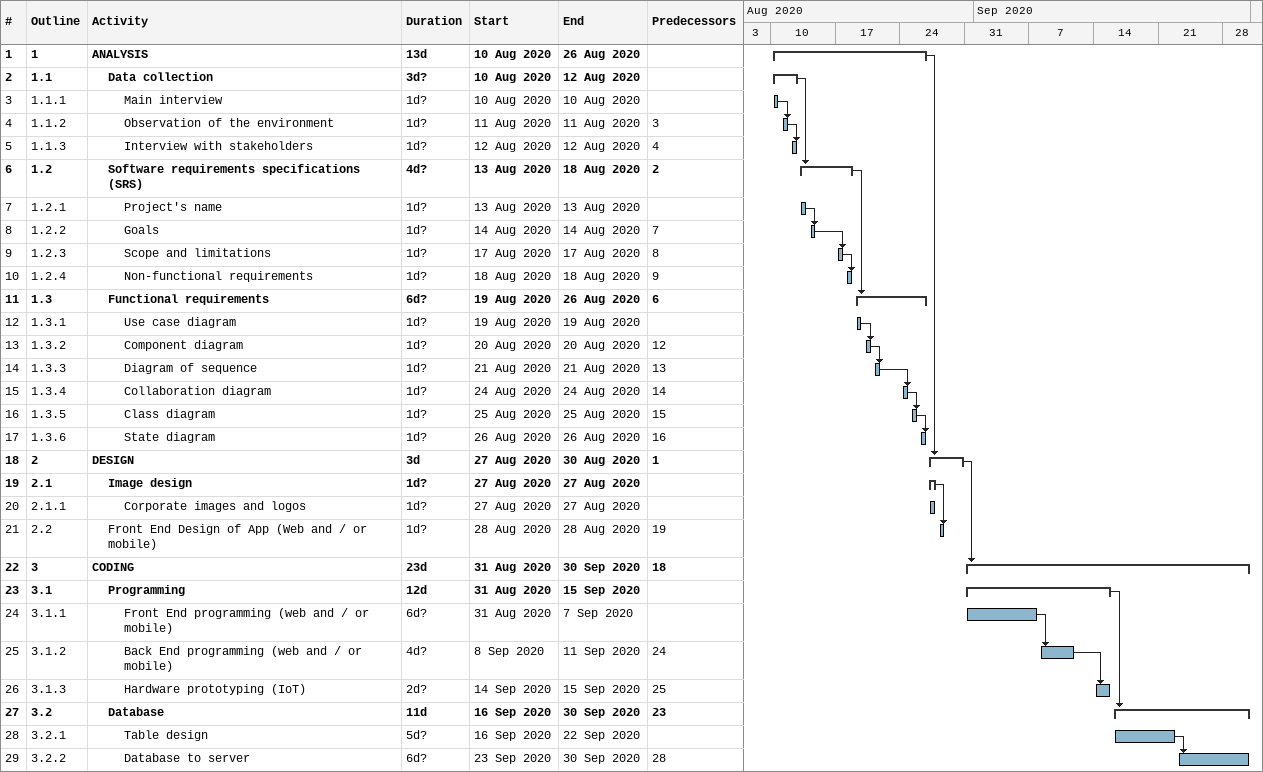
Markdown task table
| ID | WBS | Task | Duration | Start | Finish | Predecessors |
|---|---|---|---|---|---|---|
| 1 | 1 | **ANALYSIS** | 13d | 2020-08-10 | 2020-08-26 |  |
| 2 | 1.1 | **Data collection** | 3d? | 2020-08-10 | 2020-08-12 |  |
| 3 | 1.1.1 | Main interview | 1d? | 2020-08-10 | 2020-08-10 |  |
| 4 | 1.1.2 | Observation of the environment | 1d? | 2020-08-11 | 2020-08-11 | 3 |
| 5 | 1.1.3 | Interview with stakeholders | 1d? | 2020-08-12 | 2020-08-12 | 4 |
| 6 | 1.2 | **Software requirements specifications (SRS)** | 4d? | 2020-08-13 | 2020-08-18 | 2 |
| 7 | 1.2.1 | Project's name | 1d? | 2020-08-13 | 2020-08-13 |  |
| 8 | 1.2.2 | Goals | 1d? | 2020-08-14 | 2020-08-14 | 7 |
| 9 | 1.2.3 | Scope and limitations | 1d? | 2020-08-17 | 2020-08-17 | 8 |
| 10 | 1.2.4 | Non-functional requirements | 1d? | 2020-08-18 | 2020-08-18 | 9 |
| 11 | 1.3 | **Functional requirements** | 6d? | 2020-08-19 | 2020-08-26 | 6 |
| 12 | 1.3.1 | Use case diagram | 1d? | 2020-08-19 | 2020-08-19 |  |
| 13 | 1.3.2 | Component diagram | 1d? | 2020-08-20 | 2020-08-20 | 12 |
| 14 | 1.3.3 | Diagram of sequence | 1d? | 2020-08-21 | 2020-08-21 | 13 |
| 15 | 1.3.4 | Collaboration diagram | 1d? | 2020-08-24 | 2020-08-24 | 14 |
| 16 | 1.3.5 | Class diagram | 1d? | 2020-08-25 | 2020-08-25 | 15 |
| 17 | 1.3.6 | State diagram | 1d? | 2020-08-26 | 2020-08-26 | 16 |
| 18 | 2 | **DESIGN** | 3d | 2020-08-27 | 2020-08-30 | 1 |
| 19 | 2.1 | **Image design** | 1d? | 2020-08-27 | 2020-08-27 |  |
| 20 | 2.1.1 | Corporate images and logos | 1d? | 2020-08-27 | 2020-08-27 |  |
| 21 | 2.2 | Front End Design of App (Web and / or mobile) | 1d? | 2020-08-28 | 2020-08-28 | 19 |
| 22 | 3 | **CODING** | 23d | 2020-08-31 | 2020-09-30 | 18 |
| 23 | 3.1 | **Programming** | 12d | 2020-08-31 | 2020-09-15 |  |
| 24 | 3.1.1 | Front End programming (web and / or mobile) | 6d? | 2020-08-31 | 2020-09-07 |  |
| 25 | 3.1.2 | Back End programming (web and / or mobile) | 4d? | 2020-09-08 | 2020-09-11 | 24 |
| 26 | 3.1.3 | Hardware prototyping (IoT) | 2d? | 2020-09-14 | 2020-09-15 | 25 |
| 27 | 3.2 | **Database** | 11d | 2020-09-16 | 2020-09-30 | 23 |
| 28 | 3.2.1 | Table design | 5d? | 2020-09-16 | 2020-09-22 |  |
| 29 | 3.2.2 | Database to server | 6d? | 2020-09-23 | 2020-09-30 | 28 |
